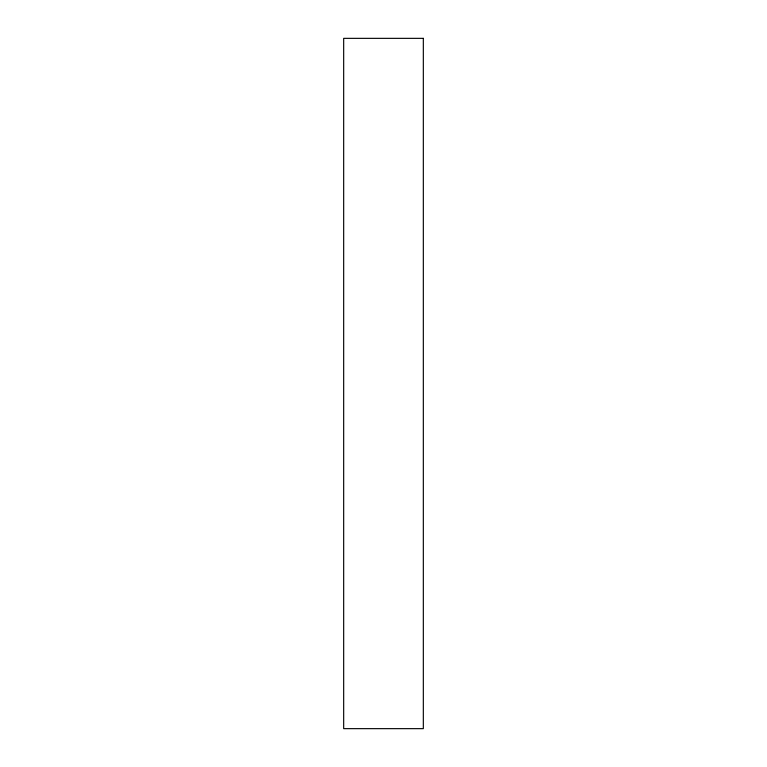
<?xml version="1.0" encoding="UTF-8"?>
<svg xmlns="http://www.w3.org/2000/svg" width="767" height="767" viewBox="0 0 767 767"><rect width="100%" height="100%" fill="white"/><g stroke="black" fill="none" stroke-linecap="round" stroke-linejoin="round"><path stroke-width="1.15" d="M423.326 38.35L343.674 38.35L343.674 728.65L423.326 728.65L423.326 38.35"/></g></svg>
